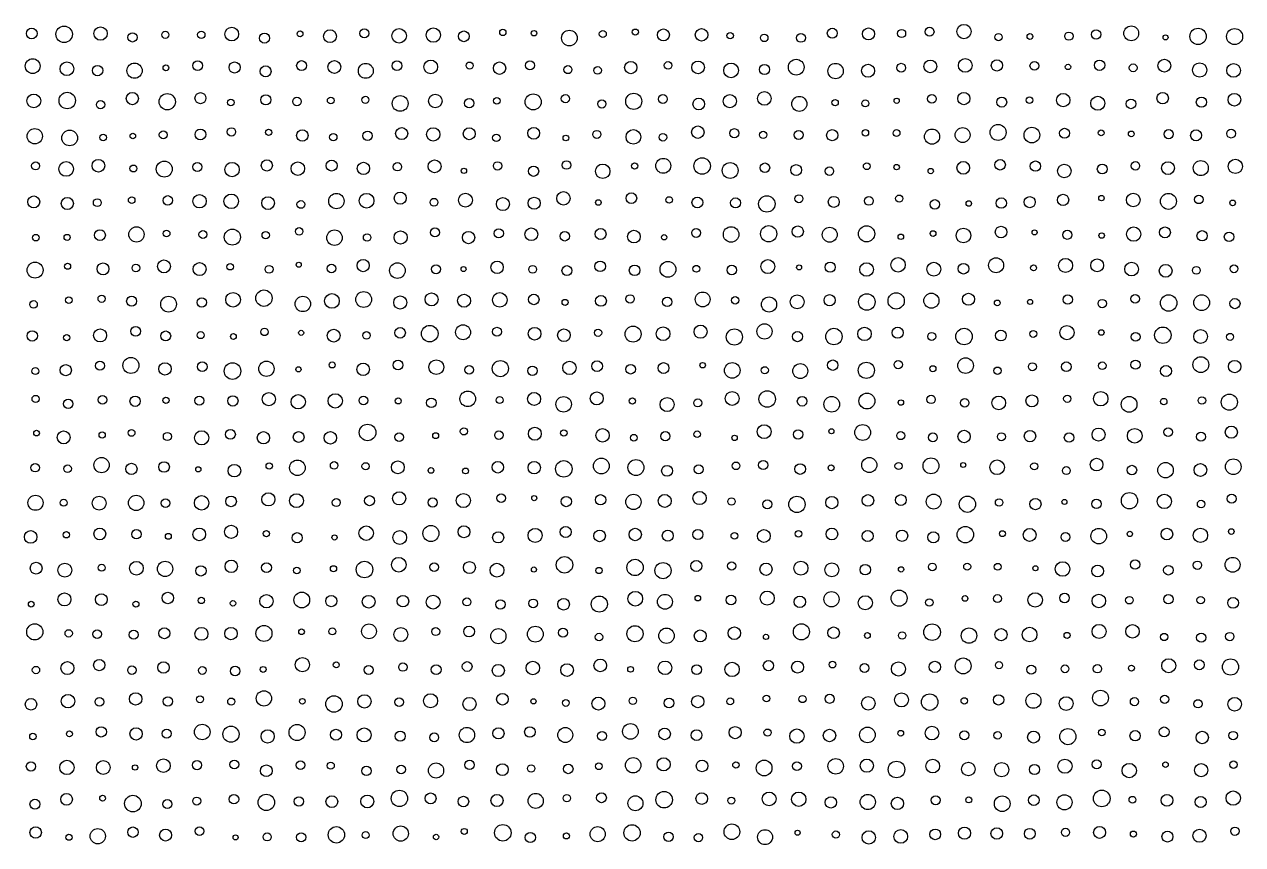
# Model space of a CAD drawing. Extents: x -295 to 305, y -195 to 205.
# Drawn here: x -218.5 to -145.4, y 5.4 to 54.6 of the extents above; entities that cross this region are included whole.
import ezdxf

# ---------------------------------------------------------------- set-up
doc = ezdxf.new("R2010")
doc.units = 0

msp = doc.modelspace()

# ---------------------------------------------------------------- linework, layer by layer
at = {"layer": 'VIA'}
for centre, radius in [((-218.0948, 54.0782), 0.323), ((-216.1512, 54.0302), 0.4949), ((-213.9623, 54.0754), 0.4004), ((-210.0754, 54.001), 0.2127), ((-207.914, 54.0039), 0.2218), ((-206.0808, 54.0408), 0.4109), ((-201.9857, 54.0562), 0.1739), ((-200.1806, 53.917), 0.3855), ((-198.1194, 54.0875), 0.2742), ((-196.0374, 53.9386), 0.4363), ((-193.982, 53.9831), 0.4292), ((-192.1465, 53.9089), 0.3221), ((-189.8055, 54.1425), 0.1887), ((-187.9346, 54.0953), 0.1631), ((-185.8117, 53.8068), 0.4687), ((-183.8025, 54.0496), 0.2099), ((-181.8512, 54.1622), 0.1822), ((-180.1677, 53.9906), 0.3601), ((-177.8734, 53.9985), 0.3764), ((-176.1554, 53.9491), 0.1936), ((-170.0238, 54.0954), 0.299), ((-167.8525, 54.0516), 0.3626), ((-165.8598, 54.0795), 0.2423), ((-164.1832, 54.1828), 0.2678), ((-162.115, 54.1971), 0.43), ((-155.8168, 53.9204), 0.2476), ((-154.1868, 54.0213), 0.281), ((-152.0744, 54.0915), 0.4466), ((-148.0589, 53.9032), 0.4914), ((-145.865, 53.8928), 0.4817), ((-212.0426, 53.8461), 0.2779), ((-204.1204, 53.8043), 0.303), ((-174.1121, 53.8178), 0.2279), ((-171.907, 53.816), 0.266), ((-160.0433, 53.8616), 0.2155), ((-158.1534, 53.8999), 0.1725), ((-150.0149, 53.8467), 0.1501), ((-218.0401, 52.1186), 0.4449), ((-215.982, 51.9651), 0.4139), ((-214.1427, 51.8531), 0.3117), ((-211.9191, 51.8476), 0.4579), ((-210.0381, 52.0175), 0.1743), ((-208.1337, 52.1519), 0.2933), ((-205.9135, 52.0385), 0.3342), ((-204.0541, 51.8073), 0.3274), ((-201.89, 52.1497), 0.2996), ((-199.9239, 52.0694), 0.3868), ((-198.0339, 51.8373), 0.4468), ((-196.1623, 52.1453), 0.2958), ((-194.1376, 52.0737), 0.4125), ((-191.8019, 52.1547), 0.2113), ((-190.005, 51.997), 0.3713), ((-188.1775, 52.1659), 0.2741), ((-185.8997, 51.9079), 0.24), ((-184.1206, 51.8597), 0.2291), ((-182.124, 52.0343), 0.3717), ((-179.8839, 52.1633), 0.2312), ((-178.0832, 52.0437), 0.3777), ((-176.105, 51.8653), 0.4404), ((-174.0955, 51.919), 0.3017), ((-172.1888, 52.0557), 0.4726), ((-169.8238, 51.8257), 0.4618), ((-167.875, 51.8412), 0.39), ((-165.8864, 52.0192), 0.2689), ((-164.1389, 52.1017), 0.3835), ((-162.0393, 52.1622), 0.4147), ((-160.137, 52.1652), 0.3425), ((-157.8843, 52.138), 0.2678), ((-155.8695, 52.0689), 0.161), ((-153.9758, 52.1729), 0.3126), ((-151.9562, 52.0188), 0.2378), ((-150.0826, 52.146), 0.3861), ((-147.9636, 51.8864), 0.4266), ((-145.9266, 51.8648), 0.4118), ((-215.9642, 50.054), 0.4934), ((-212.0539, 50.1711), 0.3667), ((-207.9623, 50.196), 0.3308), ((-181.9462, 50.0073), 0.4843), ((-174.1034, 50.1825), 0.4098), ((-162.126, 50.1682), 0.3688), ((-156.1575, 50.079), 0.4026), ((-150.1844, 50.197), 0.3438), ((-145.8781, 50.0992), 0.3788), ((-217.971, 50.0316), 0.4131), ((-213.9588, 49.8056), 0.2525), ((-209.9593, 49.9827), 0.4873), ((-206.1408, 49.9334), 0.2015), ((-204.0362, 50.0984), 0.3053), ((-202.1669, 49.9953), 0.2578), ((-200.1404, 50.0533), 0.2024), ((-198.0602, 50.0955), 0.2122), ((-195.9735, 49.88), 0.4735), ((-193.8622, 50.0256), 0.4078), ((-191.8222, 49.8924), 0.2789), ((-190.1687, 50.0383), 0.2034), ((-187.9841, 49.9713), 0.4819), ((-186.0495, 50.1651), 0.247), ((-183.8635, 49.8506), 0.2473), ((-180.1944, 50.1444), 0.2651), ((-178.0436, 49.8442), 0.3512), ((-176.1755, 50.0199), 0.3961), ((-172.0042, 49.8508), 0.4533), ((-169.8572, 49.925), 0.1933), ((-168.0401, 49.8821), 0.2044), ((-166.1572, 50.0378), 0.1561), ((-164.0445, 50.1551), 0.267), ((-159.8487, 49.9606), 0.2988), ((-158.1831, 50.0791), 0.2025), ((-154.0836, 49.8885), 0.4191), ((-152.0886, 49.8534), 0.2899), ((-147.8585, 49.9547), 0.306), ((-217.912, 47.9086), 0.4587), ((-215.8187, 47.8086), 0.4734), ((-207.9672, 48.0182), 0.3221), ((-206.1023, 48.1682), 0.2518), ((-203.8713, 48.1433), 0.1857), ((-201.8452, 47.9552), 0.3465), ((-195.8814, 48.068), 0.3628), ((-193.985, 48.0225), 0.4026), ((-191.8238, 48.0606), 0.3578), ((-187.9505, 48.0889), 0.3544), ((-181.9668, 47.87), 0.4391), ((-178.1008, 48.1579), 0.3751), ((-175.901, 48.0909), 0.2749), ((-170.0277, 47.9748), 0.3344), ((-168.035, 48.1176), 0.1953), ((-166.1656, 48.103), 0.2071), ((-164.034, 47.8874), 0.456), ((-162.1987, 47.9806), 0.4464), ((-160.0691, 48.1401), 0.4801), ((-158.0398, 47.9801), 0.4717), ((-156.0778, 48.0896), 0.2983), ((-153.8779, 48.111), 0.1755), ((-149.821, 48.0349), 0.2763), ((-148.1782, 47.9609), 0.3314), ((-146.0791, 48.0652), 0.2607), ((-213.8054, 47.8321), 0.201), ((-212.0236, 47.9238), 0.166), ((-210.1966, 47.9939), 0.2365), ((-199.9867, 47.852), 0.2215), ((-197.9304, 47.9352), 0.2834), ((-190.1962, 47.8185), 0.2211), ((-186.0219, 47.8052), 0.1707), ((-184.1634, 48.0201), 0.2432), ((-180.1936, 47.8504), 0.2316), ((-174.1715, 47.991), 0.2167), ((-172.0385, 47.99), 0.2687), ((-152.0695, 48.0488), 0.1726), ((-217.8627, 46.1305), 0.2408), ((-216.0283, 45.9471), 0.4413), ((-214.0879, 46.1373), 0.381), ((-211.9888, 45.9732), 0.2084), ((-210.1361, 45.9379), 0.478), ((-208.1503, 46.0649), 0.2726), ((-206.0654, 45.9109), 0.4314), ((-203.9775, 46.1572), 0.3348), ((-202.116, 45.9669), 0.4069), ((-200.088, 46.1476), 0.3295), ((-198.1775, 45.979), 0.3737), ((-196.1381, 46.0789), 0.2501), ((-193.9047, 46.1031), 0.3859), ((-190.126, 46.1275), 0.2497), ((-187.9581, 45.8074), 0.3058), ((-185.9762, 46.1832), 0.258), ((-183.8079, 45.806), 0.4345), ((-181.8922, 46.1258), 0.1877), ((-180.1758, 46.1347), 0.4474), ((-177.8402, 46.124), 0.4935), ((-176.1541, 45.853), 0.4754), ((-174.0673, 46.0195), 0.2855), ((-172.1924, 45.8772), 0.3285), ((-167.9534, 46.1113), 0.2039), ((-166.1617, 46.0561), 0.164), ((-162.1606, 46.0138), 0.3814), ((-159.9476, 46.1988), 0.3156), ((-157.8293, 46.1165), 0.3095), ((-156.0906, 45.8249), 0.405), ((-153.815, 45.9399), 0.2937), ((-151.8173, 46.1335), 0.2506), ((-149.8634, 45.9953), 0.3823), ((-147.895, 45.9992), 0.4515), ((-145.8202, 46.0997), 0.4275), ((-192.1418, 45.8334), 0.1605), ((-170.1975, 45.8107), 0.255), ((-164.1142, 45.8172), 0.1596), ((-217.9726, 43.969), 0.3582), ((-215.9555, 43.8753), 0.3653), ((-214.1608, 43.922), 0.2348), ((-212.0929, 44.0739), 0.1987), ((-209.9243, 44.0615), 0.2828), ((-208.0195, 44.0064), 0.403), ((-206.115, 44.0024), 0.4368), ((-203.9032, 43.8945), 0.3838), ((-201.9345, 43.8157), 0.2331), ((-199.8017, 44.0191), 0.4607), ((-197.9897, 44.0371), 0.4438), ((-195.9678, 44.1936), 0.3598), ((-193.9406, 43.9475), 0.2342), ((-192.0535, 44.0723), 0.4162), ((-189.8012, 43.8381), 0.3917), ((-187.9262, 43.8859), 0.3628), ((-186.1697, 44.1814), 0.402), ((-184.0682, 43.9312), 0.1669), ((-182.089, 44.1928), 0.3209), ((-179.8261, 44.0846), 0.1976), ((-178.1247, 43.932), 0.324), ((-175.8304, 43.9094), 0.301), ((-173.9535, 43.8447), 0.4916), ((-172.0244, 44.1584), 0.2396), ((-169.9328, 43.9695), 0.3295), ((-167.8272, 44.0305), 0.2676), ((-166.0051, 44.1664), 0.215), ((-163.8659, 43.8152), 0.2881), ((-161.8293, 43.8718), 0.1636), ((-159.8743, 43.8971), 0.3126), ((-158.1655, 43.9546), 0.3327), ((-156.1629, 44.0885), 0.3356), ((-153.862, 44.1955), 0.1647), ((-151.9529, 44.083), 0.4088), ((-149.838, 44.0015), 0.4799), ((-148.0125, 44.1136), 0.2514), ((-145.9826, 43.9084), 0.1688), ((-211.8059, 42.0163), 0.458), ((-176.1008, 42.0144), 0.4653), ((-173.8424, 42.0566), 0.4874), ((-172.094, 42.1846), 0.3375), ((-170.1766, 41.9995), 0.4483), ((-167.9645, 42.0517), 0.4864), ((-159.8928, 42.1584), 0.3475), ((-151.9286, 42.0329), 0.4288), ((-150.0486, 42.1401), 0.3265), ((-217.8446, 41.8208), 0.1973), ((-215.968, 41.8338), 0.1842), ((-213.9981, 41.9739), 0.3235), ((-209.9996, 42.0703), 0.2047), ((-207.8152, 42.0111), 0.2374), ((-206.0472, 41.8556), 0.4829), ((-204.0463, 41.972), 0.2216), ((-202.0372, 42.1972), 0.2271), ((-199.917, 41.8183), 0.464), ((-197.958, 41.8325), 0.2251), ((-195.9417, 41.8352), 0.3965), ((-193.8807, 42.1336), 0.2708), ((-191.8671, 41.8286), 0.3714), ((-190.0504, 42.0775), 0.2762), ((-188.0965, 42.025), 0.3842), ((-186.0873, 41.9023), 0.283), ((-183.9374, 42.0405), 0.331), ((-181.9361, 41.8827), 0.3815), ((-180.12, 41.8424), 0.1601), ((-178.1976, 42.1063), 0.2691), ((-165.9066, 41.8724), 0.1644), ((-163.97, 42.0683), 0.1722), ((-162.1462, 41.9515), 0.4401), ((-157.8745, 42.1378), 0.1549), ((-155.9141, 41.9921), 0.2718), ((-153.847, 41.9501), 0.1633), ((-147.8171, 41.9363), 0.3072), ((-146.1977, 41.8702), 0.2863), ((-217.8961, 39.871), 0.4796), ((-215.9428, 40.1049), 0.1849), ((-213.8152, 39.9476), 0.3592), ((-210.1537, 40.0983), 0.3899), ((-208.0123, 39.9339), 0.3918), ((-206.1791, 40.0731), 0.191), ((-202.0614, 40.1966), 0.1529), ((-198.1906, 40.1427), 0.3668), ((-196.1372, 39.8457), 0.4668), ((-190.1478, 40.0402), 0.3705), ((-183.9618, 40.0977), 0.317), ((-179.8932, 39.9184), 0.4751), ((-173.8907, 40.0828), 0.4179), ((-170.1485, 40.0535), 0.3047), ((-167.9671, 39.9097), 0.4086), ((-166.0727, 40.1888), 0.4338), ((-163.9261, 39.928), 0.4126), ((-162.1446, 39.9581), 0.3202), ((-160.1882, 40.1629), 0.4514), ((-156.0141, 40.1541), 0.422), ((-154.1174, 40.1583), 0.3882), ((-152.0494, 39.9362), 0.41), ((-211.8397, 39.9972), 0.2306), ((-203.8405, 39.9199), 0.2371), ((-200.0964, 39.9683), 0.2583), ((-193.8159, 39.9253), 0.2694), ((-192.1656, 39.9373), 0.1509), ((-188.0139, 39.9174), 0.23), ((-185.959, 39.8436), 0.2977), ((-181.8941, 39.8611), 0.3185), ((-178.187, 39.955), 0.2026), ((-176.0582, 39.8773), 0.2864), ((-172.0161, 40.0376), 0.1504), ((-157.9368, 40.0054), 0.1771), ((-150.0071, 39.8306), 0.3828), ((-148.1646, 39.8558), 0.2332), ((-145.9022, 39.9532), 0.2352), ((-217.9861, 37.8162), 0.2259), ((-215.8632, 38.0706), 0.1957), ((-213.8962, 38.1549), 0.2173), ((-212.0967, 38.0103), 0.3008), ((-209.8776, 37.827), 0.4748), ((-207.8838, 37.9312), 0.2834), ((-206.0061, 38.0917), 0.4411), ((-204.1511, 38.1878), 0.4925), ((-201.8134, 37.8407), 0.4626), ((-200.0706, 38.0254), 0.4427), ((-198.1634, 38.1114), 0.4766), ((-195.9665, 37.9282), 0.3915), ((-194.0877, 38.1145), 0.3902), ((-192.1341, 38.0325), 0.3865), ((-189.9912, 38.0857), 0.4396), ((-187.9463, 38.1117), 0.3156), ((-186.0672, 37.9348), 0.1832), ((-183.9159, 38.0236), 0.3245), ((-182.1645, 38.1442), 0.2533), ((-179.9343, 37.9649), 0.2838), ((-177.8046, 38.1128), 0.4449), ((-175.8568, 38.0588), 0.2231), ((-173.8225, 37.8108), 0.4554), ((-172.1349, 37.9702), 0.418), ((-170.1856, 38.0648), 0.3341), ((-167.95, 37.9596), 0.4974), ((-166.1879, 38.0266), 0.4902), ((-164.0727, 38.0372), 0.4531), ((-161.8434, 38.1212), 0.3613), ((-160.1201, 37.902), 0.173), ((-158.146, 37.9634), 0.151), ((-155.8871, 38.1015), 0.2815), ((-153.8128, 37.862), 0.2546), ((-151.8334, 38.1454), 0.257), ((-149.8271, 37.9017), 0.494), ((-147.841, 37.9171), 0.4743), ((-145.8455, 37.8615), 0.3049), ((-192.1917, 36.1414), 0.4472), ((-174.0942, 36.191), 0.4581), ((-218.0652, 35.9234), 0.313), ((-215.9929, 35.8166), 0.1879), ((-213.9912, 35.9542), 0.3928), ((-211.8529, 36.1994), 0.2863), ((-210.0517, 35.9192), 0.3007), ((-207.9504, 35.9685), 0.2107), ((-205.9859, 35.8857), 0.1736), ((-204.1178, 36.1617), 0.2225), ((-201.9166, 36.106), 0.1532), ((-199.9611, 35.9407), 0.3858), ((-197.9927, 35.9544), 0.2275), ((-195.9747, 36.1061), 0.3173), ((-194.1992, 36.0574), 0.4995), ((-190.1572, 36.1758), 0.262), ((-187.902, 36.0533), 0.3823), ((-186.134, 35.9656), 0.3801), ((-184.0888, 36.1125), 0.2185), ((-181.9843, 36.0333), 0.4786), ((-180.1864, 36.0561), 0.4131), ((-177.932, 36.175), 0.3934), ((-175.9019, 35.8588), 0.4862), ((-172.1171, 35.8803), 0.3047), ((-169.9257, 35.8846), 0.4938), ((-168.0909, 36.0421), 0.4038), ((-166.0971, 36.1107), 0.3336), ((-164.0531, 35.8897), 0.2395), ((-162.1108, 35.8857), 0.4953), ((-159.9, 35.9456), 0.3244), ((-157.9559, 36.0447), 0.2082), ((-155.9335, 36.1209), 0.425), ((-153.8678, 36.1285), 0.1674), ((-151.811, 35.8677), 0.2667), ((-150.1754, 35.9638), 0.4929), ((-147.9081, 35.8884), 0.4154), ((-146.1378, 35.8631), 0.2112), ((-213.9977, 34.1326), 0.2661), ((-212.1386, 34.1487), 0.4822), ((-204.0006, 33.9524), 0.4576), ((-196.0965, 34.1722), 0.2913), ((-193.801, 34.0453), 0.4435), ((-189.9533, 33.9595), 0.4844), ((-185.8065, 34.0043), 0.4022), ((-184.1481, 34.1063), 0.324), ((-169.9967, 34.1674), 0.312), ((-166.065, 34.1978), 0.249), ((-162.0168, 34.1416), 0.4679), ((-151.8158, 34.1942), 0.2727), ((-147.8908, 34.1973), 0.4767), ((-145.8612, 34.0837), 0.3704), ((-217.8753, 33.8121), 0.2108), ((-216.0534, 33.8658), 0.3365), ((-210.0932, 33.9408), 0.3704), ((-207.8572, 34.0738), 0.2917), ((-206.0408, 33.8101), 0.4992), ((-202.0805, 33.9149), 0.1549), ((-200.0542, 34.179), 0.1819), ((-198.1931, 33.9151), 0.3774), ((-191.8245, 33.8827), 0.2622), ((-188.0287, 33.832), 0.2805), ((-182.1307, 33.9206), 0.2863), ((-180.1576, 33.9922), 0.3274), ((-177.8086, 34.1611), 0.1636), ((-176.0312, 33.8526), 0.4672), ((-174.0757, 33.8608), 0.2134), ((-171.9462, 33.8123), 0.4484), ((-167.9794, 33.8572), 0.4871), ((-163.9851, 33.9483), 0.1853), ((-160.1053, 33.8329), 0.2219), ((-158.0075, 34.0721), 0.2377), ((-155.9717, 34.0714), 0.2883), ((-153.8138, 34.1284), 0.228), ((-149.9845, 33.8142), 0.3286), ((-217.8604, 32.1375), 0.2164), ((-213.8453, 32.0859), 0.2559), ((-211.8873, 31.9978), 0.3101), ((-210.0334, 32.0544), 0.1825), ((-208.0312, 32.0384), 0.2705), ((-206.0172, 32.0202), 0.3116), ((-203.8592, 32.1259), 0.3924), ((-202.0939, 31.9666), 0.4302), ((-199.8717, 32.023), 0.4303), ((-198.1803, 32.0428), 0.2618), ((-196.0876, 32.0163), 0.1796), ((-194.1028, 31.9053), 0.2886), ((-191.9146, 32.1446), 0.4697), ((-190.0025, 32.0683), 0.2094), ((-187.9312, 32.1382), 0.3908), ((-186.1575, 31.8178), 0.466), ((-184.1648, 32.1726), 0.3916), ((-182.026, 32.0184), 0.1854), ((-179.9409, 31.8024), 0.4236), ((-176.0386, 32.1694), 0.416), ((-173.9294, 32.132), 0.4956), ((-171.8343, 32.0003), 0.2893), ((-170.0584, 31.8164), 0.4708), ((-167.943, 32.0128), 0.477), ((-164.0916, 32.1093), 0.2501), ((-160.0242, 31.8996), 0.4114), ((-158.0349, 32.0241), 0.3587), ((-155.9136, 32.1512), 0.2203), ((-153.9065, 32.1495), 0.4336), ((-152.1987, 31.8138), 0.4718), ((-147.8268, 32.0448), 0.2275), ((-146.1819, 31.9449), 0.4856), ((-215.9029, 31.8441), 0.2779), ((-178.0993, 31.896), 0.2392), ((-165.9066, 31.9202), 0.164), ((-162.0742, 31.9048), 0.2552), ((-150.1225, 31.9762), 0.1968), ((-217.8062, 30.0852), 0.1683), ((-216.1777, 29.8269), 0.3875), ((-213.8655, 29.9668), 0.1872), ((-212.0996, 30.0997), 0.2029), ((-209.9481, 29.8832), 0.244), ((-207.8927, 29.8013), 0.4257), ((-206.1641, 30.0088), 0.2952), ((-204.1827, 29.8079), 0.3678), ((-202.0685, 29.8523), 0.3233), ((-200.1636, 29.8022), 0.3789), ((-197.9291, 30.1254), 0.4973), ((-196.0361, 29.8405), 0.261), ((-193.8411, 29.9328), 0.176), ((-192.1454, 30.1912), 0.2159), ((-190.0461, 29.9632), 0.2504), ((-187.8853, 30.0487), 0.3882), ((-186.1416, 30.0916), 0.1923), ((-183.8169, 29.9527), 0.4024), ((-181.943, 29.8107), 0.2009), ((-180.0504, 29.8995), 0.2784), ((-178.1369, 30.0159), 0.1974), ((-174.1145, 30.1739), 0.4139), ((-172.0737, 30.005), 0.2821), ((-170.0782, 30.1968), 0.1513), ((-168.1994, 30.1206), 0.4762), ((-165.9121, 29.9354), 0.2416), ((-163.983, 29.8294), 0.2652), ((-162.1122, 29.8833), 0.3711), ((-159.8654, 29.8694), 0.2374), ((-158.1519, 29.9065), 0.342), ((-155.8051, 29.8203), 0.287), ((-154.032, 29.9985), 0.3944), ((-151.8645, 29.9238), 0.4395), ((-149.8549, 30.1399), 0.2567), ((-147.885, 29.8712), 0.2696), ((-146.0635, 30.1409), 0.3643), ((-175.8913, 29.8), 0.1616), ((-213.9004, 28.1681), 0.4579), ((-183.8911, 28.1143), 0.4738), ((-167.8017, 28.1702), 0.454), ((-164.1, 28.1187), 0.4753), ((-154.1562, 28.1937), 0.3799), ((-145.944, 28.0694), 0.4719), ((-217.8909, 28.0112), 0.2553), ((-215.9395, 27.9488), 0.2271), ((-212.1119, 27.9328), 0.3406), ((-210.1496, 28.0532), 0.3179), ((-208.0929, 27.9095), 0.1565), ((-205.9258, 27.8305), 0.3776), ((-203.8362, 28.1104), 0.1916), ((-202.1413, 28.0037), 0.4672), ((-199.9354, 28.1468), 0.2275), ((-198.0456, 28.0938), 0.2179), ((-196.1141, 28.0344), 0.3875), ((-194.1247, 27.8453), 0.1671), ((-192.0461, 27.815), 0.1753), ((-190.1032, 28.0366), 0.3462), ((-187.9202, 28.0145), 0.3725), ((-186.1472, 27.9387), 0.4956), ((-181.813, 28.0177), 0.4777), ((-179.9426, 27.8207), 0.3284), ((-178.0511, 27.9093), 0.2748), ((-175.8009, 28.1217), 0.2287), ((-174.1689, 28.1719), 0.2783), ((-171.9517, 27.9299), 0.3189), ((-170.0968, 28.0023), 0.1763), ((-166.045, 28.1103), 0.2154), ((-162.1581, 28.171), 0.1503), ((-160.1241, 28.0329), 0.4393), ((-157.8982, 28.0945), 0.2133), ((-155.9679, 27.8374), 0.2351), ((-152.0335, 27.8655), 0.2886), ((-150.0115, 27.86), 0.4634), ((-147.9179, 27.8751), 0.3841), ((-217.8684, 25.9039), 0.452), ((-211.8256, 25.8967), 0.4628), ((-203.887, 26.108), 0.3954), ((-202.1998, 26.0302), 0.4157), ((-196.027, 26.1671), 0.3961), ((-192.1747, 26.0359), 0.4246), ((-189.9027, 26.1866), 0.2591), ((-187.9164, 26.1833), 0.1532), ((-183.9361, 26.083), 0.3107), ((-181.9634, 25.9569), 0.4622), ((-180.088, 26.0137), 0.3916), ((-177.9924, 26.1891), 0.3981), ((-167.8807, 26.0449), 0.3464), ((-165.9065, 26.0647), 0.3267), ((-163.935, 25.9751), 0.448), ((-152.1779, 26.0286), 0.4887), ((-150.0875, 25.9855), 0.4293), ((-146.0418, 26.1493), 0.2675), ((-216.1764, 25.9088), 0.2087), ((-214.0465, 25.8786), 0.4183), ((-210.0658, 25.883), 0.2558), ((-207.8949, 25.8984), 0.4347), ((-206.1262, 25.9867), 0.3189), ((-199.807, 25.9175), 0.2403), ((-197.8079, 26.03), 0.3023), ((-194.0231, 25.9187), 0.2742), ((-185.9949, 25.9749), 0.3072), ((-176.074, 25.9772), 0.2196), ((-173.9253, 25.8131), 0.2693), ((-172.1442, 25.8059), 0.4906), ((-170.0517, 25.9132), 0.3693), ((-161.9098, 25.8154), 0.4874), ((-160.0051, 25.9197), 0.226), ((-157.8306, 25.8287), 0.3406), ((-156.083, 25.953), 0.1508), ((-154.1627, 25.8331), 0.2809), ((-147.8753, 25.8252), 0.2273), ((-218.1589, 23.8508), 0.3786), ((-216.0152, 23.9815), 0.1895), ((-214.0075, 24.0343), 0.3551), ((-211.8074, 24.016), 0.2864), ((-208.0359, 24.0031), 0.3826), ((-206.1255, 24.1602), 0.3952), ((-204.0043, 24.0536), 0.1897), ((-198.0118, 24.0798), 0.4339), ((-195.9988, 23.818), 0.4146), ((-194.1257, 24.0621), 0.4836), ((-192.1412, 24.1612), 0.3575), ((-190.084, 23.8232), 0.3332), ((-187.8695, 23.945), 0.4241), ((-186.0367, 24.1524), 0.3352), ((-183.9958, 23.9149), 0.3472), ((-181.8571, 23.998), 0.3723), ((-179.9005, 23.9273), 0.3289), ((-178.092, 23.9995), 0.2992), ((-174.1307, 23.9132), 0.3845), ((-172.0485, 24.035), 0.1987), ((-170.0489, 24.028), 0.3521), ((-167.9002, 23.9047), 0.3307), ((-165.8371, 23.923), 0.3407), ((-163.9504, 23.8294), 0.3324), ((-162.0347, 23.9902), 0.4942), ((-159.8044, 24.0472), 0.1771), ((-158.1722, 23.9743), 0.3857), ((-154.0248, 23.8998), 0.467), ((-152.1554, 24.0352), 0.1612), ((-149.9331, 24.023), 0.3502), ((-147.9161, 23.9482), 0.4309), ((-146.0643, 24.177), 0.169), ((-209.8921, 23.8879), 0.1777), ((-202.1544, 23.8067), 0.3035), ((-199.9114, 23.8218), 0.1567), ((-175.9008, 23.9171), 0.202), ((-156.0234, 23.8489), 0.2648), ((-217.8313, 21.9777), 0.3544), ((-216.1046, 21.8561), 0.4157), ((-213.8971, 22.0039), 0.2113), ((-211.8069, 21.9742), 0.4118), ((-210.0889, 21.9352), 0.4601), ((-207.933, 21.8169), 0.3098), ((-206.1135, 22.0866), 0.3722), ((-203.998, 22.0101), 0.2947), ((-202.1793, 21.8323), 0.1968), ((-199.9739, 21.9408), 0.1866), ((-198.112, 21.8953), 0.4972), ((-196.0548, 22.1845), 0.441), ((-193.927, 22.0323), 0.259), ((-191.8098, 22.0161), 0.3582), ((-190.1599, 21.8519), 0.4168), ((-187.9408, 21.8952), 0.1535), ((-186.1026, 22.1789), 0.4937), ((-184.0368, 21.8391), 0.1865), ((-181.8646, 22.0185), 0.4908), ((-180.1882, 21.8322), 0.4849), ((-178.1865, 22.1112), 0.3351), ((-176.0676, 22.1091), 0.2503), ((-174.0034, 21.9126), 0.3674), ((-171.9053, 21.9776), 0.4218), ((-170.0475, 21.8804), 0.4175), ((-168.044, 21.8877), 0.3122), ((-165.8935, 21.9021), 0.1584), ((-164.0186, 22.0536), 0.2306), ((-161.9239, 22.0692), 0.2097), ((-160.0913, 22.0596), 0.2066), ((-157.8267, 21.9716), 0.1536), ((-156.1969, 21.9279), 0.4389), ((-154.0892, 21.8055), 0.3511), ((-151.8387, 22.1939), 0.2835), ((-149.8387, 21.8567), 0.2908), ((-148.0981, 22.1496), 0.2539), ((-145.9871, 22.1802), 0.4468), ((-216.1321, 20.1027), 0.3936), ((-209.9209, 20.1869), 0.3409), ((-201.8795, 20.0686), 0.4719), ((-181.855, 20.1408), 0.4413), ((-173.9283, 20.18), 0.422), ((-170.071, 20.1132), 0.459), ((-166.0106, 20.1754), 0.4822), ((-157.8412, 20.0705), 0.4357), ((-218.1261, 19.8165), 0.1718), ((-213.9136, 20.0914), 0.3532), ((-211.8353, 19.8175), 0.1798), ((-207.9111, 20.0395), 0.1888), ((-206.0109, 19.8683), 0.1663), ((-204.0012, 19.9919), 0.402), ((-200.1057, 19.9988), 0.3386), ((-197.8623, 19.9615), 0.3829), ((-195.8031, 19.9977), 0.3464), ((-193.9953, 19.9421), 0.4165), ((-191.9617, 19.9513), 0.2412), ((-189.9514, 19.8002), 0.2772), ((-187.9896, 19.8653), 0.2605), ((-186.157, 19.8117), 0.3474), ((-184.0141, 19.822), 0.4846), ((-180.0728, 19.9598), 0.4462), ((-178.0949, 20.1746), 0.1677), ((-176.1037, 20.0661), 0.2972), ((-171.9744, 19.958), 0.3421), ((-168.0425, 19.8994), 0.4262), ((-164.1978, 19.9148), 0.224), ((-162.0514, 20.1589), 0.1684), ((-160.102, 20.1501), 0.239), ((-156.076, 20.1872), 0.2839), ((-154.0164, 20.0086), 0.4071), ((-152.1802, 20.0554), 0.2276), ((-149.8384, 20.1108), 0.2791), ((-147.9051, 20.0602), 0.2228), ((-145.9557, 19.8953), 0.3243), ((-217.9126, 18.1515), 0.4857), ((-210.1309, 18.0713), 0.3284), ((-207.9042, 18.0338), 0.388), ((-206.1322, 18.0502), 0.3745), ((-204.1498, 18.0591), 0.4804), ((-201.8925, 18.1576), 0.1694), ((-200.0413, 18.1843), 0.2053), ((-197.8443, 18.1832), 0.4463), ((-195.9352, 17.9905), 0.4189), ((-193.8365, 18.1729), 0.239), ((-191.8332, 18.1725), 0.3251), ((-190.0731, 17.8982), 0.4552), ((-187.854, 18.0155), 0.4765), ((-186.1968, 18.1014), 0.2743), ((-181.8731, 18.0404), 0.485), ((-179.9788, 17.92), 0.463), ((-175.9034, 18.0729), 0.3781), ((-171.8792, 18.1564), 0.4834), ((-169.9445, 18.0996), 0.3465), ((-164.031, 18.1366), 0.4975), ((-161.8147, 17.9274), 0.4608), ((-159.8914, 17.9854), 0.3661), ((-158.1745, 17.9931), 0.4401), ((-154.0041, 18.178), 0.4233), ((-151.9951, 18.1846), 0.4059), ((-215.8748, 18.0639), 0.2201), ((-214.1625, 18.0137), 0.2557), ((-211.9765, 17.9818), 0.2667), ((-184.0317, 17.8429), 0.2256), ((-177.9506, 17.9072), 0.3616), ((-174.0053, 17.8509), 0.158), ((-167.9131, 17.9353), 0.1718), ((-165.8252, 17.9324), 0.2196), ((-155.9257, 17.9404), 0.1795), ((-150.0974, 17.8454), 0.2189), ((-147.8711, 17.8068), 0.2774), ((-146.1556, 17.8683), 0.2516), ((-215.9555, 15.9778), 0.3912), ((-214.0366, 16.1599), 0.3403), ((-212.0777, 15.8518), 0.2553), ((-210.1817, 16.0145), 0.3457), ((-201.8419, 16.1833), 0.4276), ((-199.8091, 16.1729), 0.1784), ((-197.8681, 15.8702), 0.2716), ((-195.8059, 16.0356), 0.2505), ((-193.8089, 15.8845), 0.2957), ((-191.9489, 16.0723), 0.2931), ((-190.0791, 15.837), 0.3662), ((-188.0031, 15.9844), 0.4062), ((-185.9463, 15.8577), 0.3828), ((-183.9545, 16.1354), 0.3812), ((-180.0659, 15.9954), 0.4088), ((-178.1652, 15.8843), 0.2958), ((-176.0386, 15.8969), 0.4303), ((-173.8594, 16.1243), 0.3066), ((-172.1044, 16.0368), 0.3599), ((-170.0112, 16.1903), 0.2053), ((-168.0878, 15.9811), 0.265), ((-166.0514, 15.926), 0.4234), ((-163.8657, 16.0514), 0.3378), ((-162.1646, 16.108), 0.4764), ((-160.0131, 16.1542), 0.2151), ((-158.0775, 15.8866), 0.2685), ((-156.0517, 15.9339), 0.2305), ((-154.1014, 15.9363), 0.2497), ((-152.0597, 15.9758), 0.1813), ((-149.8234, 16.1223), 0.4198), ((-147.9789, 16.1739), 0.2948), ((-146.1113, 16.0435), 0.488), ((-217.8409, 15.8615), 0.2212), ((-207.8461, 15.8346), 0.231), ((-205.882, 15.8026), 0.2849), ((-204.1977, 15.9), 0.1766), ((-182.1325, 15.9044), 0.1729), ((-153.9184, 14.1814), 0.471), ((-218.1376, 13.8058), 0.3442), ((-215.9155, 13.9923), 0.4036), ((-214.0327, 13.9548), 0.2627), ((-211.8548, 14.1276), 0.3729), ((-209.9187, 13.9755), 0.2845), ((-207.9894, 14.1065), 0.2121), ((-206.1141, 13.9665), 0.2137), ((-204.1519, 14.1602), 0.458), ((-201.8453, 13.9849), 0.1693), ((-199.9449, 13.8229), 0.4975), ((-198.1164, 13.9818), 0.4011), ((-196.0305, 13.9306), 0.2526), ((-194.1461, 14.0146), 0.4232), ((-191.8105, 13.8225), 0.3983), ((-189.8293, 14.1099), 0.3479), ((-187.9701, 13.9843), 0.1552), ((-186.0236, 13.8854), 0.203), ((-184.0697, 13.8447), 0.3896), ((-182.0039, 14.0101), 0.2207), ((-179.8283, 13.8777), 0.2905), ((-178.1027, 13.9631), 0.3681), ((-176.1519, 13.9797), 0.2037), ((-173.9816, 14.1472), 0.1999), ((-171.8123, 14.118), 0.2153), ((-170.1863, 14.1338), 0.2724), ((-167.8633, 13.8612), 0.4076), ((-165.8669, 14.0675), 0.4182), ((-164.1741, 13.9354), 0.4953), ((-162.0972, 14.0082), 0.1929), ((-160.0376, 14.0695), 0.3111), ((-157.9463, 14.0173), 0.4546), ((-155.9807, 13.8453), 0.4152), ((-151.881, 13.9631), 0.2455), ((-150.0679, 14.1042), 0.2474), ((-148.0613, 13.8358), 0.2464), ((-145.8618, 13.8079), 0.4107), ((-213.9225, 12.1487), 0.3118), ((-207.8553, 12.1412), 0.4689), ((-206.1317, 12.0093), 0.4852), ((-202.1622, 12.1131), 0.4835), ((-188.1809, 12.1425), 0.3156), ((-182.1444, 12.1752), 0.468), ((-175.8565, 12.1046), 0.3637), ((-164.0373, 12.0733), 0.4107), ((-150.0949, 12.1478), 0.2953), ((-218.0265, 11.8712), 0.1903), ((-215.8313, 12.0281), 0.1758), ((-211.8316, 12.0299), 0.3714), ((-209.9885, 12.0428), 0.2732), ((-203.9284, 11.8774), 0.3973), ((-199.8271, 11.9753), 0.33), ((-198.1387, 11.9623), 0.421), ((-195.9675, 11.8915), 0.3019), ((-193.9295, 11.8158), 0.269), ((-191.9606, 11.9599), 0.4587), ((-190.0677, 12.0613), 0.3372), ((-186.057, 11.9617), 0.4516), ((-183.8455, 11.9056), 0.2714), ((-180.0924, 12.0259), 0.3454), ((-178.1737, 11.9517), 0.3254), ((-173.9113, 12.1047), 0.2138), ((-172.1498, 11.8922), 0.4296), ((-170.1907, 11.9305), 0.374), ((-167.9128, 11.9659), 0.4684), ((-165.9119, 12.0676), 0.1711), ((-162.0953, 11.9453), 0.2738), ((-160.0984, 11.941), 0.2249), ((-157.9347, 11.8374), 0.3608), ((-155.8765, 11.8646), 0.4839), ((-153.8379, 12.1082), 0.1965), ((-151.8384, 11.9147), 0.3116), ((-147.8084, 11.8081), 0.3741), ((-145.95, 11.9256), 0.254), ((-218.142, 10.0748), 0.2786), ((-215.9831, 10.011), 0.4297), ((-213.8001, 10.0097), 0.4118), ((-210.1862, 10.1189), 0.4072), ((-208.1699, 10.1541), 0.2763), ((-205.9304, 10.191), 0.2639), ((-201.9611, 10.1509), 0.2593), ((-200.1395, 10.1193), 0.2143), ((-193.8161, 9.8316), 0.4562), ((-191.8045, 10.1685), 0.2829), ((-184.0435, 10.0872), 0.2045), ((-181.9793, 10.1447), 0.4614), ((-180.1504, 10.1999), 0.3957), ((-177.8463, 10.1005), 0.3477), ((-175.8094, 10.1593), 0.1921), ((-174.1176, 9.9766), 0.4737), ((-172.1475, 10.0898), 0.2673), ((-169.8202, 10.0822), 0.4648), ((-167.9472, 10.119), 0.3967), ((-166.1673, 9.8894), 0.4973), ((-163.9868, 10.0968), 0.41), ((-161.8537, 9.9177), 0.4067), ((-159.8535, 9.8795), 0.4318), ((-156.0535, 10.0862), 0.426), ((-154.1447, 10.1994), 0.2693), ((-152.1933, 9.8266), 0.4316), ((-150.0157, 10.1791), 0.1673), ((-147.876, 9.8469), 0.3975), ((-145.933, 10.1808), 0.2233), ((-211.8876, 10.0099), 0.1602), ((-204.0077, 9.8144), 0.3485), ((-197.9958, 9.8072), 0.2775), ((-195.9168, 9.8882), 0.2601), ((-189.8343, 9.8817), 0.3569), ((-188.1063, 9.946), 0.2194), ((-185.8794, 9.9245), 0.2864), ((-157.878, 9.891), 0.3063), ((-217.9025, 7.8066), 0.2968), ((-216.0042, 8.1002), 0.3494), ((-213.8412, 8.1655), 0.174), ((-212.0174, 7.8438), 0.4992), ((-209.9564, 7.8108), 0.27), ((-208.1852, 7.9951), 0.2391), ((-205.9505, 8.1072), 0.2844), ((-204.011, 7.914), 0.494), ((-202.0519, 7.9751), 0.2834), ((-200.073, 7.9599), 0.3527), ((-197.9475, 7.9724), 0.3863), ((-196.0147, 8.1551), 0.4916), ((-194.143, 8.1522), 0.3275), ((-192.1748, 7.9636), 0.3179), ((-190.1573, 8.0247), 0.366), ((-187.8315, 8.0039), 0.4537), ((-185.9619, 8.172), 0.2171), ((-183.8834, 8.1915), 0.2944), ((-181.8434, 7.8597), 0.4488), ((-180.1238, 8.0743), 0.4954), ((-177.8653, 8.1424), 0.3483), ((-176.0851, 8.0232), 0.2103), ((-173.8158, 8.1257), 0.4125), ((-172.0372, 8.1061), 0.4303), ((-170.1073, 7.9152), 0.3415), ((-167.8947, 7.9378), 0.4574), ((-166.1151, 7.8525), 0.3682), ((-163.8104, 8.0464), 0.2719), ((-161.8281, 8.0642), 0.1795), ((-159.8216, 7.8359), 0.4704), ((-157.9222, 8.0497), 0.3185), ((-156.084, 7.9194), 0.4552), ((-153.8452, 8.1526), 0.4999), ((-152.0006, 8.075), 0.2039), ((-149.9261, 8.0395), 0.3516), ((-147.9068, 7.937), 0.3334), ((-145.9496, 8.1733), 0.4284), ((-176.0541, 6.1504), 0.4689), ((-217.8576, 6.1099), 0.3445), ((-215.8603, 5.8225), 0.1852), ((-214.1286, 5.8869), 0.4599), ((-212.0187, 6.1272), 0.3144), ((-210.0581, 5.9545), 0.3601), ((-208.0171, 6.1818), 0.2575), ((-205.8523, 5.8131), 0.1524), ((-203.9582, 5.8407), 0.2423), ((-201.9156, 5.8189), 0.2724), ((-199.8013, 5.9661), 0.4925), ((-198.0397, 5.9538), 0.2045), ((-195.9366, 6.0421), 0.4564), ((-193.8158, 5.8376), 0.1624), ((-192.1259, 6.1693), 0.1823), ((-189.807, 6.0888), 0.4944), ((-188.1554, 5.8092), 0.3075), ((-185.9883, 5.9017), 0.1801), ((-184.1092, 6.0085), 0.4526), ((-182.048, 6.0854), 0.492), ((-179.8526, 5.8482), 0.2823), ((-178.0642, 5.8003), 0.2505), ((-174.0631, 5.8283), 0.4491), ((-172.1087, 6.0926), 0.1515), ((-169.8081, 5.9836), 0.2158), ((-167.8317, 5.8131), 0.4007), ((-165.9096, 5.8687), 0.4092), ((-163.8435, 5.9952), 0.3224), ((-162.0893, 6.0661), 0.3654), ((-160.1455, 6.0488), 0.3489), ((-158.1653, 6.0336), 0.3233), ((-156.0201, 6.1162), 0.2427), ((-153.9722, 6.1144), 0.3609), ((-151.9404, 6.0109), 0.1847), ((-149.8962, 5.8612), 0.3293), ((-147.9765, 5.9119), 0.3941), ((-145.8452, 6.1858), 0.2491)]:
    msp.add_circle(centre, radius, dxfattribs=at)

doc.saveas('drawing.dxf')
